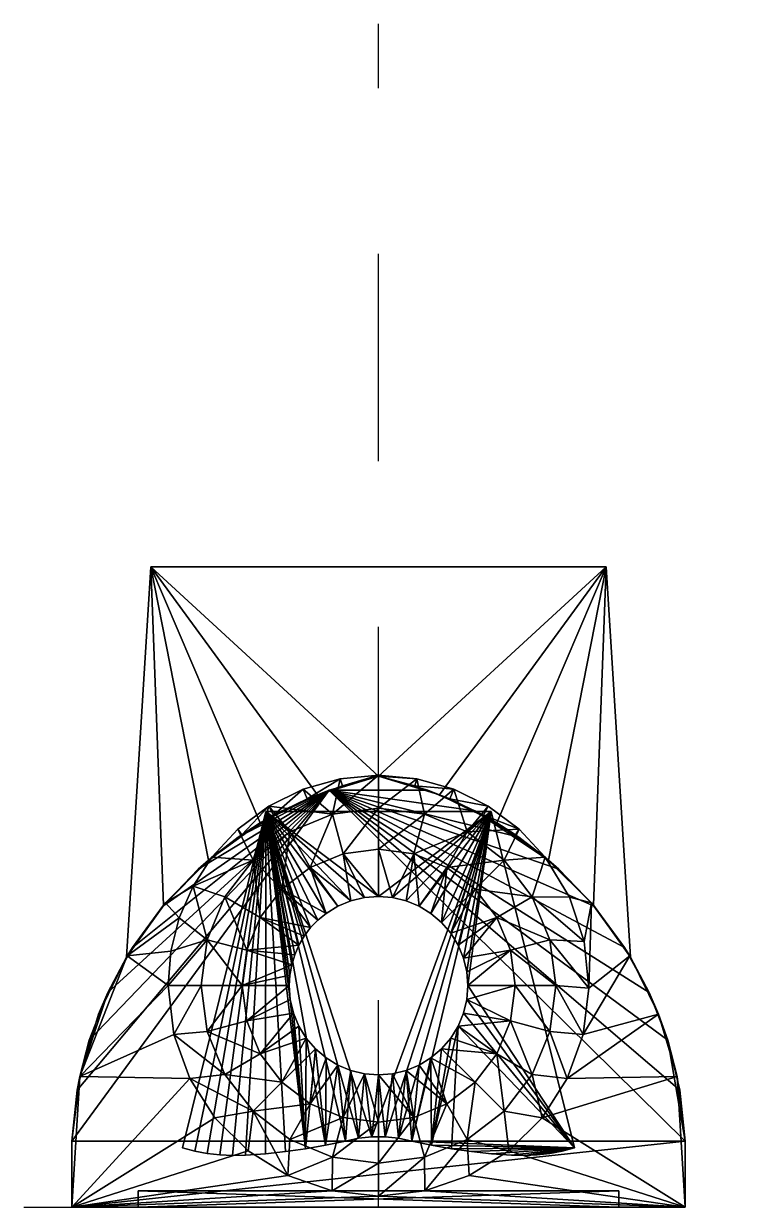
# Model space of a CAD drawing. Extents: x -610.271 to -609.843, y -306.834 to -306.12.
import ezdxf

# ---------------------------------------------------------------- set-up
doc = ezdxf.new("R2010")
doc.units = 0
doc.linetypes.add('HIDDEN2', pattern=[0.1875, 0.125, -0.0625])
doc.layers.get('0').update_dxf_attribs({"linetype": 'CONTINUOUS'})
doc.layers.add('EIXOMOB', color=1, linetype='HIDDEN2')

# ---------------------------------------------------------------- blocks, each defined once
blk = doc.blocks.new('*X5')
mesh = blk.add_polyface()
corners = [(-0.15201, 0.15096, 0.085), (-0.15201, 0.15096, 0.335), (-0.13731, 0.38624, 0.335), (-0.13731, 0.38624, 0.085)]
mesh.append_faces([[corners[k] for k in face] for face in [(3, 0, 2)]], dxfattribs={"vtx1": -1})
mesh.append_faces([[corners[k] for k in face] for face in [(0, 1, 2)]], dxfattribs={"vtx2": -1})
mesh = blk.add_polyface()
corners = [(0.13731, 0.38624, 0.085), (0.15201, 0.15096, 0.085), (0.12966, 0.18224, 0.085), (0.10251, 0.20944, 0.085), (0.07127, 0.23185, 0.085), (0.03679, 0.24886, 0.085), (0, 0.26, 0.085), (-0.13731, 0.38624, 0.085), (-0.03679, 0.24886, 0.085), (-0.07127, 0.23185, 0.085), (-0.10251, 0.20944, 0.085), (-0.12966, 0.18224, 0.085), (-0.15201, 0.15096, 0.085)]
mesh.append_faces([[corners[k] for k in face] for face in [(6, 7, 0)]], dxfattribs={"vtx0": -1, "vtx2": -1})
mesh.append_faces([[corners[k] for k in face] for face in [(2, 3, 0), (3, 4, 0), (4, 5, 0), (5, 6, 0), (6, 8, 7), (8, 9, 7), (9, 10, 7), (10, 11, 7)]], dxfattribs={"vtx1": -1, "vtx2": -1})
mesh.append_faces([[corners[k] for k in face] for face in [(0, 1, 2), (11, 12, 7)]], dxfattribs={"vtx2": -1})
mesh = blk.add_polyface()
corners = [(0.12966, 0.18224, 0.335), (0.15201, 0.15096, 0.335), (0.13731, 0.38624, 0.335), (0.10251, 0.20944, 0.335), (0.07127, 0.23185, 0.335), (0.03679, 0.24886, 0.335), (-0.13731, 0.38624, 0.335), (0, 0.26, 0.335), (-0.03679, 0.24886, 0.335), (-0.07127, 0.23185, 0.335), (-0.10251, 0.20944, 0.335), (-0.12966, 0.18224, 0.335), (-0.15201, 0.15096, 0.335)]
mesh.append_faces([[corners[k] for k in face] for face in [(2, 3, 0), (2, 4, 3), (2, 5, 4), (2, 7, 5), (6, 8, 7), (6, 9, 8), (6, 10, 9), (6, 11, 10)]], dxfattribs={"vtx0": -1, "vtx2": -1})
mesh.append_faces([[corners[k] for k in face] for face in [(2, 6, 7)]], dxfattribs={"vtx1": -1, "vtx2": -1})
mesh.append_faces([[corners[k] for k in face] for face in [(0, 1, 2), (6, 12, 11)]], dxfattribs={"vtx2": -1})
mesh = blk.add_polyface()
corners = [(-0.13731, 0.38624, 0.085), (-0.13731, 0.38624, 0.335), (0.13731, 0.38624, 0.335), (0.13731, 0.38624, 0.085)]
mesh.append_faces([[corners[k] for k in face] for face in [(3, 0, 2)]], dxfattribs={"vtx1": -1})
mesh.append_faces([[corners[k] for k in face] for face in [(0, 1, 2)]], dxfattribs={"vtx2": -1})
mesh = blk.add_polyface()
corners = [(0.13731, 0.38624, 0.085), (0.13731, 0.38624, 0.335), (0.15201, 0.15096, 0.335), (0.15201, 0.15096, 0.085)]
mesh.append_faces([[corners[k] for k in face] for face in [(3, 0, 2)]], dxfattribs={"vtx1": -1})
mesh.append_faces([[corners[k] for k in face] for face in [(0, 1, 2)]], dxfattribs={"vtx2": -1})
mesh = blk.add_polyface()
corners = [(-0.02973, 0.25151, 0.35193), (0, 0.26, 0.35), (0, 0.26, 0.335), (-0.03679, 0.24886, 0.335), (-0.05808, 0.23919, 0.35473), (-0.07127, 0.23185, 0.335), (-0.10251, 0.20944, 0.335), (-0.08457, 0.22325, 0.35835), (-0.10873, 0.20396, 0.36274), (-0.12966, 0.18224, 0.335), (-0.13015, 0.18166, 0.3678), (-0.15201, 0.15096, 0.085), (-0.12966, 0.18224, 0.085), (-0.12853, 0.18356, 0.07), (-0.15153, 0.15175, 0.07), (-0.16891, 0.11656, 0.07), (-0.1633, 0.12962, 0.37963), (-0.15201, 0.15096, 0.335), (-0.14844, 0.15674, 0.37347), (-0.10251, 0.20944, 0.085), (-0.10055, 0.21109, 0.07), (-0.07127, 0.23185, 0.085), (-0.03679, 0.24886, 0.085), (-0.04296, 0.24632, 0.07), (-0.06326, 0.23644, 0.07), (-0.08252, 0.22466, 0.07), (-0.02181, 0.25419, 0.07), (0, 0.26, 0.085), (0, 0.26, 0.07), (-0.18017, 0.07895, 0.07), (-0.17447, 0.10079, 0.38618), (-0.18174, 0.07074, 0.39301), (-0.185, 0.04, 0.07), (-0.185, 0.04, 0.4)]
mesh.append_faces([[corners[k] for k in face] for face in [(0, 1, 2), (0, 2, 3), (3, 4, 0), (5, 6, 7), (5, 7, 4), (4, 3, 5), (8, 7, 6), (6, 9, 10), (6, 10, 8), (11, 12, 13), (11, 13, 14), (11, 14, 15), (15, 16, 17), (15, 17, 11), (16, 18, 17), (18, 10, 9), (18, 9, 17), (13, 12, 19), (13, 19, 20), (21, 22, 23), (21, 23, 24), (25, 20, 19), (25, 19, 21), (21, 24, 25), (26, 23, 22), (22, 27, 28), (22, 28, 26), (16, 15, 29), (16, 29, 30), (31, 30, 29), (31, 29, 32), (32, 33, 31)]])
mesh = blk.add_polyface()
corners = [(-0.02973, 0.25151, 0.35193), (-0.05808, 0.23919, 0.35473), (-0.08457, 0.22325, 0.35835), (-0.10873, 0.20396, 0.36274), (-0.13015, 0.18166, 0.3678), (-0.14844, 0.15674, 0.37347), (-0.1633, 0.12962, 0.37963), (-0.17447, 0.10079, 0.38618), (-0.18174, 0.07074, 0.39301), (-0.185, 0.04, 0.4), (0.185, 0.04, 0.4), (0.18174, 0.07074, 0.39301), (0.17447, 0.10079, 0.38618), (0.1633, 0.12962, 0.37963), (0.14844, 0.15674, 0.37347), (0.13015, 0.18166, 0.3678), (0.10873, 0.20396, 0.36274), (0.08457, 0.22325, 0.35835), (0.05808, 0.23919, 0.35473), (0.02973, 0.25151, 0.35193), (0, 0.26, 0.35)]
mesh.append_faces([[corners[k] for k in face] for face in [(0, 19, 20)]], dxfattribs={"vtx0": -1})
mesh.append_faces([[corners[k] for k in face] for face in [(0, 2, 3), (0, 3, 4), (0, 4, 5), (0, 5, 6), (0, 6, 7), (0, 7, 8), (0, 8, 9), (0, 9, 10), (0, 10, 11), (0, 11, 12), (0, 12, 13), (0, 13, 14), (0, 14, 15), (0, 15, 16), (0, 16, 17), (0, 17, 18), (0, 18, 19)]], dxfattribs={"vtx0": -1, "vtx2": -1})
mesh.append_faces([[corners[k] for k in face] for face in [(0, 1, 2)]], dxfattribs={"vtx2": -1})
mesh = blk.add_polyface()
corners = [(-0.05319, 0.12527, 0.01), (-0.05122, 0.11705, 0.01), (-0.07951, 0.11239, 0.0246), (-0.08232, 0.13369, 0.0246), (-0.05385, 0.13369, 0.01), (-0.10339, 0.10599, 0.04491), (-0.10703, 0.13369, 0.04491), (-0.07129, 0.09254, 0.0246), (-0.0927, 0.08018, 0.04491), (-0.04798, 0.10925, 0.01), (-0.05821, 0.07549, 0.0246), (-0.07569, 0.05801, 0.04491), (-0.04357, 0.10204, 0.01), (-0.03808, 0.09561, 0.01), (-0.04116, 0.06241, 0.0246), (-0.05352, 0.041, 0.04491), (-0.03165, 0.09013, 0.01), (-0.02445, 0.08571, 0.01), (-0.0213, 0.05418, 0.0246), (-0.0277, 0.03031, 0.04491), (-0.01664, 0.08248, 0.01), (0, 0.05138, 0.0246), (0, 0.02666, 0.04491), (-0.00842, 0.0805, 0.01), (0, 0.07984, 0.01), (0.0213, 0.05418, 0.0246), (0.0277, 0.03031, 0.04491), (0.00842, 0.0805, 0.01), (0.01664, 0.08248, 0.01), (0.04116, 0.06241, 0.0246), (0.05352, 0.041, 0.04491), (0.02445, 0.08571, 0.01), (0.05821, 0.07549, 0.0246), (0.07569, 0.05801, 0.04491), (0.03165, 0.09013, 0.01), (0.03808, 0.09561, 0.01), (0.07129, 0.09254, 0.0246), (0.0927, 0.08018, 0.04491), (0.04357, 0.10204, 0.01), (0.04798, 0.10925, 0.01), (0.07951, 0.11239, 0.0246), (0.10339, 0.10599, 0.04491), (0.05122, 0.11705, 0.01), (0.08232, 0.13369, 0.0246), (0.10703, 0.13369, 0.04491), (0.05319, 0.12527, 0.01), (0.05385, 0.13369, 0.01), (0.07951, 0.155, 0.0246), (0.10339, 0.1614, 0.04491), (0.05319, 0.14212, 0.01), (0.05122, 0.15033, 0.01), (0.07129, 0.17485, 0.0246), (0.0927, 0.18721, 0.04491), (0.04798, 0.15814, 0.01), (0.05821, 0.1919, 0.0246), (0.07569, 0.20938, 0.04491), (0.04357, 0.16535, 0.01), (0.03808, 0.17177, 0.01), (0.04116, 0.20498, 0.0246), (0.05352, 0.22639, 0.04491), (0.03165, 0.17726, 0.01), (0.02445, 0.18168, 0.01), (0.0213, 0.2132, 0.0246), (0.0277, 0.23708, 0.04491), (0.01664, 0.18491, 0.01), (0, 0.21601, 0.0246), (0, 0.24073, 0.04491), (0.00842, 0.18688, 0.01), (0, 0.18755, 0.01), (-0.0213, 0.2132, 0.0246), (-0.0277, 0.23708, 0.04491), (-0.00842, 0.18688, 0.01), (-0.01664, 0.18491, 0.01), (-0.04116, 0.20498, 0.0246), (-0.05352, 0.22639, 0.04491), (-0.02445, 0.18168, 0.01), (-0.05821, 0.1919, 0.0246), (-0.07569, 0.20938, 0.04491), (-0.03165, 0.17726, 0.01), (-0.03655, 0.17324, 0.01), (-0.07129, 0.17485, 0.0246), (-0.0927, 0.18721, 0.04491), (-0.04478, 0.16361, 0.01), (-0.04798, 0.15814, 0.01), (-0.04095, 0.16867, 0.01), (-0.07951, 0.155, 0.0246), (-0.10339, 0.1614, 0.04491), (-0.05052, 0.15233, 0.01), (-0.05236, 0.14627, 0.01), (-0.05348, 0.14002, 0.01), (-0.05385, 0.13369, 0.01), (-0.12341, 0.10418, 0.07), (-0.12689, 0.13369, 0.07), (-0.11384, 0.07766, 0.07), (-0.09866, 0.0539, 0.07), (-0.0786, 0.03408, 0.07), (-0.05466, 0.01918, 0.07), (-0.02802, 0.00994, 0.07), (0, 0.00681, 0.07), (0.02802, 0.00994, 0.07), (0.05466, 0.01918, 0.07), (0.0786, 0.03408, 0.07), (0.09866, 0.0539, 0.07), (0.11384, 0.07766, 0.07), (0.12341, 0.10418, 0.07), (0.12688, 0.13217, 0.07), (0.12408, 0.16022, 0.07), (0.11516, 0.18697, 0.07), (0.10055, 0.21109, 0.07), (0.08479, 0.22809, 0.07), (0.0662, 0.24194, 0.07), (0.0454, 0.25218, 0.07), (0.02309, 0.25846, 0.07), (0, 0.26058, 0.07), (-0.02309, 0.25846, 0.07), (-0.0454, 0.25218, 0.07), (-0.0662, 0.24194, 0.07), (-0.08479, 0.22809, 0.07), (-0.10055, 0.21109, 0.07), (-0.11184, 0.19363, 0.07), (-0.12012, 0.17457, 0.07), (-0.12518, 0.15441, 0.07), (-0.12689, 0.13369, 0.07)]
mesh.append_faces([[corners[k] for k in face] for face in [(0, 1, 2), (2, 3, 4), (2, 4, 0), (12, 13, 10), (12, 10, 7), (7, 9, 12), (16, 17, 14), (14, 10, 13), (14, 13, 16), (23, 24, 21), (23, 21, 18), (18, 20, 23), (27, 28, 25), (25, 21, 24), (25, 24, 27), (34, 35, 32), (34, 32, 29), (29, 31, 34), (38, 39, 36), (36, 32, 35), (36, 35, 38), (45, 46, 43), (45, 43, 40), (40, 42, 45), (49, 50, 47), (47, 43, 46), (47, 46, 49), (56, 57, 54), (56, 54, 51), (51, 53, 56), (60, 61, 58), (58, 54, 57), (58, 57, 60), (67, 68, 65), (67, 65, 62), (62, 64, 67), (71, 72, 69), (69, 65, 68), (69, 68, 71), (78, 79, 76), (78, 76, 73), (73, 75, 78), (82, 83, 80), (80, 76, 84), (80, 84, 82), (76, 79, 84), (87, 88, 85), (85, 80, 83), (85, 83, 87), (89, 90, 3), (3, 85, 88), (3, 88, 89), (6, 5, 91), (6, 91, 92), (91, 5, 8), (91, 8, 93), (93, 8, 11), (93, 11, 94), (95, 94, 11), (11, 15, 96), (11, 96, 95), (96, 15, 19), (96, 19, 97), (97, 19, 22), (97, 22, 98), (98, 22, 26), (98, 26, 99), (99, 26, 30), (99, 30, 100), (101, 100, 30), (101, 30, 33), (33, 102, 101), (102, 33, 37), (102, 37, 103), (103, 37, 41), (103, 41, 104), (104, 41, 44), (104, 44, 105), (105, 44, 48), (105, 48, 106), (106, 48, 52), (106, 52, 107), (108, 107, 52), (108, 52, 55), (55, 109, 108), (109, 55, 59), (109, 59, 110), (111, 110, 59), (111, 59, 63), (63, 112, 111), (112, 63, 66), (112, 66, 113), (113, 66, 70), (113, 70, 114), (115, 114, 70), (70, 74, 116), (70, 116, 115), (116, 74, 77), (116, 77, 117), (118, 117, 77), (77, 81, 119), (77, 119, 118), (119, 81, 86), (119, 86, 120), (121, 120, 86), (86, 6, 122), (86, 122, 121)]])
mesh.append_faces([[corners[k] for k in face] for face in [(3, 5, 6), (5, 7, 8), (7, 1, 9), (8, 10, 11), (11, 14, 15), (15, 18, 19), (18, 17, 20), (19, 21, 22), (22, 25, 26), (26, 29, 30), (29, 28, 31), (30, 32, 33), (33, 36, 37), (37, 40, 41), (40, 39, 42), (41, 43, 44), (44, 47, 48), (48, 51, 52), (51, 50, 53), (52, 54, 55), (55, 58, 59), (59, 62, 63), (62, 61, 64), (63, 65, 66), (66, 69, 70), (70, 73, 74), (73, 72, 75), (74, 76, 77), (77, 80, 81), (81, 85, 86), (86, 3, 6)]], dxfattribs={"vtx0": -1})
mesh.append_faces([[corners[k] for k in face] for face in [(3, 2, 5), (5, 2, 7), (7, 2, 1), (8, 7, 10), (11, 10, 14), (15, 14, 18), (18, 14, 17), (19, 18, 21), (22, 21, 25), (26, 25, 29), (29, 25, 28), (30, 29, 32), (33, 32, 36), (37, 36, 40), (40, 36, 39), (41, 40, 43), (44, 43, 47), (48, 47, 51), (51, 47, 50), (52, 51, 54), (55, 54, 58), (59, 58, 62), (62, 58, 61), (63, 62, 65), (66, 65, 69), (70, 69, 73), (73, 69, 72), (74, 73, 76), (77, 76, 80), (81, 80, 85), (86, 85, 3)]], dxfattribs={"vtx2": -1})
mesh = blk.add_polyface()
corners = [(0.08252, 0.22466, 0.07), (0.10055, 0.21109, 0.07), (0.08479, 0.22809, 0.07), (0.0662, 0.24194, 0.07), (0.06326, 0.23644, 0.07), (0.0454, 0.25218, 0.07), (0.04296, 0.24632, 0.07), (0.02309, 0.25846, 0.07), (0.02181, 0.25419, 0.07), (0, 0.26, 0.07), (0, 0.26058, 0.07), (-0.02309, 0.25846, 0.07), (-0.02181, 0.25419, 0.07), (-0.0454, 0.25218, 0.07), (-0.04296, 0.24632, 0.07), (-0.0662, 0.24194, 0.07), (-0.06326, 0.23644, 0.07), (-0.08479, 0.22809, 0.07), (-0.08252, 0.22466, 0.07), (-0.10055, 0.21109, 0.07)]
mesh.append_faces([[corners[k] for k in face] for face in [(2, 4, 0), (3, 6, 4), (5, 8, 6), (9, 7, 10), (10, 12, 9), (11, 14, 12), (13, 16, 14), (15, 18, 16)]], dxfattribs={"vtx0": -1, "vtx2": -1})
mesh.append_faces([[corners[k] for k in face] for face in [(2, 3, 4), (3, 5, 6), (5, 7, 8), (9, 8, 7), (10, 11, 12), (11, 13, 14), (13, 15, 16), (15, 17, 18)]], dxfattribs={"vtx1": -1, "vtx2": -1})
mesh.append_faces([[corners[k] for k in face] for face in [(0, 1, 2), (17, 19, 18)]], dxfattribs={"vtx2": -1})
mesh = blk.add_polyface()
corners = [(0.15201, 0.15096, 0.335), (0.12966, 0.18224, 0.335), (0.13015, 0.18166, 0.3678), (0.14844, 0.15674, 0.37347), (0.15153, 0.15175, 0.07), (0.12853, 0.18356, 0.07), (0.12966, 0.18224, 0.085), (0.15201, 0.15096, 0.085), (0.1633, 0.12962, 0.37963), (0.16891, 0.11656, 0.07), (0.10873, 0.20396, 0.36274), (0.10251, 0.20944, 0.335), (0.08457, 0.22325, 0.35835), (0.07127, 0.23185, 0.335), (0.03679, 0.24886, 0.335), (0.05808, 0.23919, 0.35473), (0.02973, 0.25151, 0.35193), (0, 0.26, 0.335), (0, 0.26, 0.35), (0.17447, 0.10079, 0.38618), (0.18017, 0.07895, 0.07), (0.18174, 0.07074, 0.39301), (0.185, 0.04, 0.4), (0.185, 0.04, 0.07), (0.10055, 0.21109, 0.07), (0.10251, 0.20944, 0.085), (0.06326, 0.23644, 0.07), (0.04296, 0.24632, 0.07), (0.03679, 0.24886, 0.085), (0.07127, 0.23185, 0.085), (0.08252, 0.22466, 0.07), (0.02181, 0.25419, 0.07), (0, 0.26, 0.07), (0, 0.26, 0.085)]
mesh.append_faces([[corners[k] for k in face] for face in [(0, 1, 2), (0, 2, 3), (4, 5, 6), (4, 6, 7), (0, 3, 8), (8, 9, 7), (8, 7, 0), (9, 4, 7), (10, 2, 1), (10, 1, 11), (11, 12, 10), (13, 14, 15), (15, 12, 11), (15, 11, 13), (16, 15, 14), (14, 17, 18), (14, 18, 16), (9, 8, 19), (9, 19, 20), (21, 22, 23), (23, 20, 19), (23, 19, 21), (6, 5, 24), (6, 24, 25), (26, 27, 28), (26, 28, 29), (29, 30, 26), (29, 25, 24), (29, 24, 30), (31, 32, 33), (31, 33, 28), (28, 27, 31)]])
mesh = blk.add_polyface()
corners = [(0.10325, 0.03252, 0.01), (0.1108, 0.03392, 0.01), (0.11823, 0.03584, 0.01), (0.09563, 0.03165, 0.01), (0.08796, 0.03129, 0.01), (0.08029, 0.03147, 0.01), (0.06814, 0.03236, 0.01), (0.05602, 0.03365, 0.01), (0.04395, 0.03534, 0.01), (-0.0121, 0.04163, 0.01), (-0.00405, 0.04251, 0.01), (-0.00842, 0.0805, 0.01), (-0.01664, 0.08248, 0.01), (-0.02445, 0.08571, 0.01), (-0.02, 0.03988, 0.01), (-0.03165, 0.09013, 0.01), (-0.03808, 0.09561, 0.01), (-0.03194, 0.03741, 0.01), (0.04798, 0.10925, 0.01), (0.04357, 0.10204, 0.01), (0.03194, 0.03741, 0.01), (0.05122, 0.11705, 0.01), (0.05319, 0.12527, 0.01), (0.05385, 0.13369, 0.01), (0.068, 0.23869, 0.01), (0.05319, 0.14212, 0.01), (0.05122, 0.15033, 0.01), (0.04798, 0.15814, 0.01), (0.04357, 0.16535, 0.01), (0.03808, 0.17177, 0.01), (0.03165, 0.17726, 0.01), (0.02445, 0.18168, 0.01), (0.01664, 0.18491, 0.01), (0.00842, 0.18688, 0.01), (-0.068, 0.23869, 0.01), (0, 0.18755, 0.01), (-0.00842, 0.18688, 0.01), (-0.01664, 0.18491, 0.01), (-0.02445, 0.18168, 0.01), (-0.03165, 0.17726, 0.01), (-0.03655, 0.17324, 0.01), (-0.04095, 0.16867, 0.01), (-0.04478, 0.16361, 0.01), (-0.04798, 0.15814, 0.01), (-0.05052, 0.15233, 0.01), (-0.05236, 0.14627, 0.01), (-0.05348, 0.14002, 0.01), (-0.05385, 0.13369, 0.01), (-0.05319, 0.12527, 0.01), (-0.04395, 0.03534, 0.01), (-0.05122, 0.11705, 0.01), (-0.04798, 0.10925, 0.01), (-0.04357, 0.10204, 0.01), (-0.05602, 0.03365, 0.01), (-0.06814, 0.03236, 0.01), (-0.08029, 0.03147, 0.01), (-0.08796, 0.03129, 0.01), (-0.09563, 0.03165, 0.01), (-0.10325, 0.03252, 0.01), (-0.1108, 0.03392, 0.01), (-0.11823, 0.03584, 0.01), (0.03165, 0.09013, 0.01), (0.02445, 0.08571, 0.01), (0.02, 0.03988, 0.01), (0.03808, 0.09561, 0.01), (0.01664, 0.08248, 0.01), (0.00842, 0.0805, 0.01), (0.0121, 0.04163, 0.01), (0, 0.07984, 0.01), (0.00405, 0.04251, 0.01)]
mesh.append_faces([[corners[k] for k in face] for face in [(18, 8, 2), (34, 49, 48)]], dxfattribs={"vtx0": -1, "vtx1": -1, "vtx2": -1})
mesh.append_faces([[corners[k] for k in face] for face in [(2, 3, 0), (2, 4, 3), (2, 5, 4), (2, 6, 5), (2, 7, 6), (2, 8, 7), (9, 11, 12), (12, 14, 9), (17, 13, 15), (18, 20, 8), (2, 21, 18), (2, 22, 21), (2, 23, 22), (24, 25, 23), (24, 26, 25), (24, 27, 26), (24, 28, 27), (24, 29, 28), (24, 30, 29), (24, 31, 30), (24, 32, 31), (24, 33, 32), (24, 35, 33), (34, 36, 35), (34, 37, 36), (34, 38, 37), (34, 39, 38), (34, 40, 39), (34, 41, 40), (34, 42, 41), (34, 43, 42), (34, 44, 43), (34, 45, 44), (34, 46, 45), (34, 47, 46), (34, 48, 47), (49, 50, 48), (49, 51, 50), (49, 52, 51), (49, 16, 52), (34, 53, 49), (34, 54, 53), (34, 55, 54), (34, 56, 55), (34, 57, 56), (34, 58, 57), (34, 59, 58), (61, 63, 20), (20, 64, 61), (20, 19, 64), (65, 67, 63), (63, 62, 65), (66, 69, 67), (68, 10, 69)]], dxfattribs={"vtx0": -1, "vtx2": -1})
mesh.append_faces([[corners[k] for k in face] for face in [(9, 10, 11), (12, 13, 14), (15, 16, 17), (17, 14, 13), (18, 19, 20), (2, 24, 23), (24, 34, 35), (49, 17, 16), (61, 62, 63), (65, 66, 67), (66, 68, 69), (68, 11, 10)]], dxfattribs={"vtx1": -1, "vtx2": -1})
mesh.append_faces([[corners[k] for k in face] for face in [(0, 1, 2), (34, 60, 59)]], dxfattribs={"vtx2": -1})
mesh = blk.add_polyface()
corners = [(-0.11823, 0.03584), (-0.11823, 0.03584, 0.01), (-0.068, 0.23869, 0.01), (-0.068, 0.23869)]
mesh.append_faces([[corners[k] for k in face] for face in [(3, 0, 2)]], dxfattribs={"vtx1": -1})
mesh.append_faces([[corners[k] for k in face] for face in [(0, 1, 2)]], dxfattribs={"vtx2": -1})
mesh = blk.add_polyface()
corners = [(0.11823, 0.03584), (0.1108, 0.03392), (0.10325, 0.03252), (0.09563, 0.03165), (0.08796, 0.03129), (0.08029, 0.03147), (0.06814, 0.03236), (0.05602, 0.03365), (0.04395, 0.03534), (0.03194, 0.03741), (0.02, 0.03988), (0.068, 0.23869), (0.0121, 0.04163), (0.00405, 0.04251), (-0.00405, 0.04251), (-0.068, 0.23869), (-0.0121, 0.04163), (-0.02, 0.03988), (-0.03194, 0.03741), (-0.04395, 0.03534), (-0.05602, 0.03365), (-0.06814, 0.03236), (-0.08029, 0.03147), (-0.08796, 0.03129), (-0.09563, 0.03165), (-0.10325, 0.03252), (-0.1108, 0.03392), (-0.11823, 0.03584)]
mesh.append_faces([[corners[k] for k in face] for face in [(10, 11, 0), (14, 15, 11)]], dxfattribs={"vtx0": -1, "vtx2": -1})
mesh.append_faces([[corners[k] for k in face] for face in [(2, 3, 0), (3, 4, 0), (4, 5, 0), (5, 6, 0), (6, 7, 0), (7, 8, 0), (8, 9, 0), (9, 10, 0), (10, 12, 11), (12, 13, 11), (13, 14, 11), (14, 16, 15), (16, 17, 15), (17, 18, 15), (18, 19, 15), (19, 20, 15), (20, 21, 15), (21, 22, 15), (22, 23, 15), (23, 24, 15), (24, 25, 15), (25, 26, 15)]], dxfattribs={"vtx1": -1, "vtx2": -1})
mesh.append_faces([[corners[k] for k in face] for face in [(0, 1, 2), (26, 27, 15)]], dxfattribs={"vtx2": -1})
mesh = blk.add_polyface()
corners = [(-0.068, 0.23869), (-0.068, 0.23869, 0.01), (0.068, 0.23869, 0.01), (0.068, 0.23869)]
mesh.append_faces([[corners[k] for k in face] for face in [(3, 0, 2)]], dxfattribs={"vtx1": -1})
mesh.append_faces([[corners[k] for k in face] for face in [(0, 1, 2)]], dxfattribs={"vtx2": -1})
mesh = blk.add_polyface()
corners = [(0.068, 0.23869), (0.068, 0.23869, 0.01), (0.11823, 0.03584, 0.01), (0.11823, 0.03584)]
mesh.append_faces([[corners[k] for k in face] for face in [(3, 0, 2)]], dxfattribs={"vtx1": -1})
mesh.append_faces([[corners[k] for k in face] for face in [(0, 1, 2)]], dxfattribs={"vtx2": -1})
mesh = blk.add_polyface()
corners = [(0.11516, 0.18697, 0.07), (0.10055, 0.21109, 0.07), (0.12853, 0.18356, 0.07), (0.12408, 0.16022, 0.07), (0.15153, 0.15175, 0.07), (0.12688, 0.13217, 0.07), (0.16891, 0.11656, 0.07), (0.12341, 0.10418, 0.07), (0.18017, 0.07895, 0.07), (0.11384, 0.07766, 0.07), (0.185, 0.04, 0.07), (0.185, 0, 0.07), (0.09866, 0.0539, 0.07), (0.0786, 0.03408, 0.07), (0.05466, 0.01918, 0.07), (0.02802, 0.00994, 0.07), (0, 0.00681, 0.07), (-0.185, 0, 0.07), (-0.02802, 0.00994, 0.07), (-0.05466, 0.01918, 0.07), (-0.0786, 0.03408, 0.07), (-0.09866, 0.0539, 0.07), (-0.185, 0.04, 0.07), (-0.18017, 0.07895, 0.07), (-0.11384, 0.07766, 0.07), (-0.12341, 0.10418, 0.07), (-0.16891, 0.11656, 0.07), (-0.15153, 0.15175, 0.07), (-0.12689, 0.13369, 0.07), (-0.12518, 0.15441, 0.07), (-0.12853, 0.18356, 0.07), (-0.12012, 0.17457, 0.07), (-0.11184, 0.19363, 0.07), (-0.10055, 0.21109, 0.07)]
mesh.append_faces([[corners[k] for k in face] for face in [(8, 11, 12), (17, 23, 24), (23, 27, 28)]], dxfattribs={"vtx0": -1, "vtx1": -1, "vtx2": -1})
mesh.append_faces([[corners[k] for k in face] for face in [(2, 3, 0), (2, 5, 3), (4, 7, 5), (6, 9, 7), (8, 12, 9), (11, 13, 12), (11, 14, 13), (11, 15, 14), (11, 16, 15), (17, 18, 16), (17, 19, 18), (17, 20, 19), (17, 21, 20), (17, 24, 21), (23, 25, 24), (23, 28, 25), (27, 29, 28), (27, 31, 29), (30, 32, 31)]], dxfattribs={"vtx0": -1, "vtx2": -1})
mesh.append_faces([[corners[k] for k in face] for face in [(2, 4, 5), (4, 6, 7), (6, 8, 9), (11, 17, 16), (27, 30, 31)]], dxfattribs={"vtx1": -1, "vtx2": -1})
mesh.append_faces([[corners[k] for k in face] for face in [(0, 1, 2), (8, 10, 11), (17, 22, 23), (23, 26, 27), (30, 33, 32)]], dxfattribs={"vtx2": -1})
mesh = blk.add_polyface()
corners = [(-0.185, 0, 0.07), (-0.185, 0, 0.4), (-0.185, 0.04, 0.4), (-0.185, 0.04, 0.07)]
mesh.append_faces([[corners[k] for k in face] for face in [(3, 0, 2)]], dxfattribs={"vtx1": -1})
mesh.append_faces([[corners[k] for k in face] for face in [(0, 1, 2)]], dxfattribs={"vtx2": -1})
mesh = blk.add_polyface()
corners = [(0.185, 0.04, 0.4), (-0.185, 0.04, 0.4), (-0.185, 0, 0.4), (0.185, 0, 0.4)]
mesh.append_faces([[corners[k] for k in face] for face in [(0, 2, 3)]], dxfattribs={"vtx0": -1})
mesh.append_faces([[corners[k] for k in face] for face in [(0, 1, 2)]], dxfattribs={"vtx2": -1})
mesh = blk.add_polyface()
corners = [(-0.09563, 0.03165, 0.01), (-0.10325, 0.03252, 0.01), (-0.10325, 0.03252), (-0.09563, 0.03165), (-0.08796, 0.03129), (-0.08796, 0.03129, 0.01), (-0.08029, 0.03147), (-0.08029, 0.03147, 0.01), (-0.1108, 0.03392, 0.01), (-0.11823, 0.03584, 0.01), (-0.11823, 0.03584), (-0.1108, 0.03392)]
mesh.append_faces([[corners[k] for k in face] for face in [(0, 2, 3), (3, 5, 0), (4, 7, 5), (8, 10, 11), (11, 1, 8)]], dxfattribs={"vtx0": -1})
mesh.append_faces([[corners[k] for k in face] for face in [(0, 1, 2), (3, 4, 5), (4, 6, 7), (8, 9, 10), (11, 2, 1)]], dxfattribs={"vtx2": -1})
mesh = blk.add_polyface()
corners = [(-0.06814, 0.03236, 0.01), (-0.08029, 0.03147, 0.01), (-0.08029, 0.03147), (-0.06814, 0.03236), (-0.05602, 0.03365), (-0.05602, 0.03365, 0.01), (-0.04395, 0.03534), (-0.04395, 0.03534, 0.01), (-0.03194, 0.03741), (-0.03194, 0.03741, 0.01), (-0.02, 0.03988), (-0.02, 0.03988, 0.01)]
mesh.append_faces([[corners[k] for k in face] for face in [(0, 2, 3), (3, 5, 0), (4, 7, 5), (6, 9, 7), (8, 11, 9)]], dxfattribs={"vtx0": -1})
mesh.append_faces([[corners[k] for k in face] for face in [(0, 1, 2), (3, 4, 5), (4, 6, 7), (6, 8, 9), (8, 10, 11)]], dxfattribs={"vtx2": -1})
mesh = blk.add_polyface()
corners = [(0.02, 0.03988), (0.02, 0.03988, 0.01), (0.0121, 0.04163, 0.01), (0.0121, 0.04163), (0.00405, 0.04251, 0.01), (0.00405, 0.04251), (-0.00405, 0.04251, 0.01), (-0.00405, 0.04251), (-0.0121, 0.04163, 0.01), (-0.0121, 0.04163), (-0.02, 0.03988, 0.01), (-0.02, 0.03988)]
mesh.append_faces([[corners[k] for k in face] for face in [(3, 0, 2), (2, 4, 3), (7, 5, 6), (9, 7, 8), (8, 10, 9)]], dxfattribs={"vtx1": -1})
mesh.append_faces([[corners[k] for k in face] for face in [(0, 1, 2), (4, 5, 3), (5, 4, 6), (7, 6, 8), (10, 11, 9)]], dxfattribs={"vtx2": -1})
mesh = blk.add_polyface()
corners = [(0.03194, 0.03741, 0.01), (0.02, 0.03988, 0.01), (0.02, 0.03988), (0.03194, 0.03741), (0.04395, 0.03534), (0.04395, 0.03534, 0.01), (0.05602, 0.03365), (0.05602, 0.03365, 0.01), (0.06814, 0.03236), (0.06814, 0.03236, 0.01), (0.08029, 0.03147), (0.08029, 0.03147, 0.01)]
mesh.append_faces([[corners[k] for k in face] for face in [(0, 2, 3), (3, 5, 0), (4, 7, 5), (6, 9, 7), (8, 11, 9)]], dxfattribs={"vtx0": -1})
mesh.append_faces([[corners[k] for k in face] for face in [(0, 1, 2), (3, 4, 5), (4, 6, 7), (6, 8, 9), (8, 10, 11)]], dxfattribs={"vtx2": -1})
mesh = blk.add_polyface()
corners = [(0.1108, 0.03392, 0.01), (0.10325, 0.03252, 0.01), (0.10325, 0.03252), (0.1108, 0.03392), (0.11823, 0.03584), (0.11823, 0.03584, 0.01), (0.08796, 0.03129, 0.01), (0.08029, 0.03147, 0.01), (0.08029, 0.03147), (0.08796, 0.03129), (0.09563, 0.03165), (0.09563, 0.03165, 0.01)]
mesh.append_faces([[corners[k] for k in face] for face in [(0, 2, 3), (3, 5, 0), (6, 8, 9), (9, 11, 6), (10, 1, 11)]], dxfattribs={"vtx0": -1})
mesh.append_faces([[corners[k] for k in face] for face in [(0, 1, 2), (3, 4, 5), (6, 7, 8), (9, 10, 11), (10, 2, 1)]], dxfattribs={"vtx2": -1})
mesh = blk.add_polyface()
corners = [(0.185, 0.04, 0.07), (0.185, 0.04, 0.4), (0.185, 0, 0.4), (0.185, 0, 0.07)]
mesh.append_faces([[corners[k] for k in face] for face in [(3, 0, 2)]], dxfattribs={"vtx1": -1})
mesh.append_faces([[corners[k] for k in face] for face in [(0, 1, 2)]], dxfattribs={"vtx2": -1})
mesh = blk.add_polyface()
corners = [(0.145, 0.01, 0.355), (0.145, 0, 0.355), (-0.145, 0, 0.355), (-0.145, 0.01, 0.355)]
mesh.append_faces([[corners[k] for k in face] for face in [(0, 2, 3)]], dxfattribs={"vtx0": -1})
mesh.append_faces([[corners[k] for k in face] for face in [(0, 1, 2)]], dxfattribs={"vtx2": -1})
mesh = blk.add_polyface()
corners = [(-0.145, 0.01, 0.355), (-0.145, 0, 0.355), (-0.145, 0, 0.145), (-0.145, 0.01, 0.145)]
mesh.append_faces([[corners[k] for k in face] for face in [(0, 2, 3)]], dxfattribs={"vtx0": -1})
mesh.append_faces([[corners[k] for k in face] for face in [(0, 1, 2)]], dxfattribs={"vtx2": -1})
mesh = blk.add_polyface()
corners = [(-0.145, 0.01, 0.145), (-0.145, 0, 0.145), (0.145, 0, 0.145), (0.145, 0.01, 0.145)]
mesh.append_faces([[corners[k] for k in face] for face in [(0, 2, 3)]], dxfattribs={"vtx0": -1})
mesh.append_faces([[corners[k] for k in face] for face in [(0, 1, 2)]], dxfattribs={"vtx2": -1})
mesh = blk.add_polyface()
corners = [(0.145, 0.01, 0.355), (-0.145, 0.01, 0.355), (-0.145, 0.01, 0.145), (0.145, 0.01, 0.145)]
mesh.append_faces([[corners[k] for k in face] for face in [(0, 2, 3)]], dxfattribs={"vtx0": -1})
mesh.append_faces([[corners[k] for k in face] for face in [(0, 1, 2)]], dxfattribs={"vtx2": -1})
mesh = blk.add_polyface()
corners = [(0.145, 0.01, 0.145), (0.145, 0, 0.145), (0.145, 0, 0.355), (0.145, 0.01, 0.355)]
mesh.append_faces([[corners[k] for k in face] for face in [(0, 2, 3)]], dxfattribs={"vtx0": -1})
mesh.append_faces([[corners[k] for k in face] for face in [(0, 1, 2)]], dxfattribs={"vtx2": -1})
mesh = blk.add_polyface()
corners = [(0.185, 0, 0.07), (0.145, 0, 0.145), (-0.145, 0, 0.145), (-0.185, 0, 0.07), (-0.145, 0, 0.355), (-0.185, 0, 0.4), (0.145, 0, 0.355), (0.185, 0, 0.4)]
mesh.append_faces([[corners[k] for k in face] for face in [(0, 1, 2), (4, 5, 3), (6, 7, 5), (1, 0, 7)]], dxfattribs={"vtx0": -1, "vtx2": -1})
mesh.append_faces([[corners[k] for k in face] for face in [(3, 0, 2), (2, 4, 3), (4, 6, 5), (6, 1, 7)]], dxfattribs={"vtx1": -1, "vtx2": -1})
blk = doc.blocks.new('MONITOR')
blk.add_blockref('*X5', (0, 0))

msp = doc.modelspace()

# ---------------------------------------------------------------- linework, layer by layer
at = {"layer": 'EIXOMOB'}
for p, q in [((-610.05713, -306.83428), (-610.05713, -306.12044)), ((-610.27112, -306.83428), (-609.84314, -306.83428))]:
    msp.add_line(p, q, dxfattribs=at)

# ---------------------------------------------------------------- block references
msp.add_blockref('MONITOR', (-610.05713, -306.83428))

doc.saveas('drawing.dxf')
